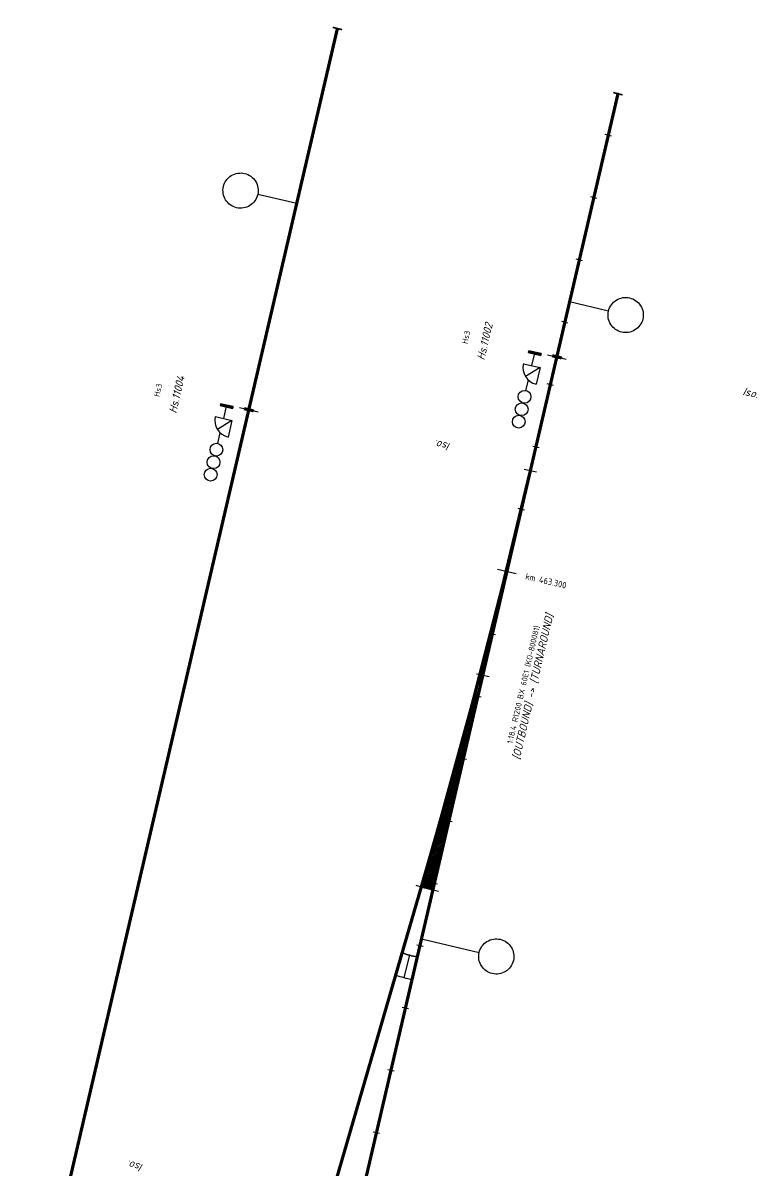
# Model space of a CAD drawing. Header units: metres. Extents: x 3897055 to 3898291, y -5462367 to -5461157.
# Drawn here: x 3897746 to 3897860.7, y -5461335.9 to -5461156.7 of the extents above; entities that cross this region are included whole.
import ezdxf
from ezdxf.enums import TextEntityAlignment as Align

# ---------------------------------------------------------------- set-up
doc = ezdxf.new("R2010")
doc.units = ezdxf.units.M
doc.linetypes.add('RC-SOLID', pattern=[1, 1])
doc.layers.get('0').update_dxf_attribs({"color": 211})
for name, color, linetype in [('JBTFE__INNSETTINGSPUNKT', 62, 'Continuous'), ('JBTFE_ANNOTATIONS_TVDSECTION', 7, 'Continuous'), ('JBTOB__INFO', 4, 'Continuous'), ('JBTOB__KO_SPV', 2, 'Continuous'), ('JBTOB__KO_SPV_KORTSVILLEPARTI_FRA_BK', 62, 'Continuous'), ('JBTOB__KO_SPV_LANGSVILLEPARTI_FRA_BK', 62, 'Continuous'), ('JBTOB__KO_SPV_SENTERLINJER', 62, 'Continuous'), ('JBTOB__NAVN', 2, 'Continuous'), ('JBTOB__SPV_TYPE', 2, 'Continuous'), ('JBTOB_KO_SPV', 2, 'Continuous'), ('JBTSI_SA_SKJ', 2, 'Continuous'), ('JBTSI_SA_SPF', 2, 'Continuous'), ('RC_SYMBOLFRAMES', 7, 'Continuous')]:
    doc.layers.add(name, color=color, linetype=linetype)
for name, color, linetype, true_color in [('JBTFE_ANNOTATIONS_MILEAGE', 2, 'Continuous', 0xffff00), ('JBTOB_KO_SPO', 2, 'Continuous', 0xffff00), ('JBTSI__INFO', 4, 'Continuous', 0x00ffff), ('JBTSI__NAVN', 2, 'Continuous', 0xffff00), ('JBTSI_SA_SIG', 2, 'Continuous', 0xffff00)]:
    doc.layers.add(name, color=color, linetype=linetype, true_color=true_color)
doc.styles.add('ISO', font='iso3098.shx')
doc.styles.add('RC-STANDARD', font='iso3098.shx')

# ---------------------------------------------------------------- blocks, each defined once
blk = doc.blocks.new('NO-BN-2D-JBTOB-CONNECTION-SWITCH-18.40-R1200-H-60E1-BX-2')
at = {"color": 0, "linetype": 'Continuous', "lineweight": -2, "transparency": 16777216}
for p, q in [((-65.19, 0), (-67.05, 1.86)), ((-64.92, 0), (-66.76, 1.84)), ((-64.65, 0), (-66.48, 1.83)), ((-64.38, 0), (-66.19, 1.81)), ((-64.11, 0), (-65.91, 1.8)), ((-66.8, 0), (-67.26, 0.45)), ((-67.07, 0), (-67.26, 0.18)), ((-66.53, 0), (-67.25, 0.72)), ((-65.99, 0), (-67.24, 1.24)), ((-66.26, 0), (-67.24, 0.98)), ((-65.73, 0), (-67.23, 1.5)), ((-65.46, 0), (-67.21, 1.76)), ((-63.84, 0), (-65.62, 1.78)), ((-63.57, 0), (-65.34, 1.77)), ((-63.3, 0), (-65.05, 1.75)), ((-63.03, 0), (-64.77, 1.74)), ((-62.76, 0), (-64.48, 1.72)), ((-62.49, 0), (-64.2, 1.7)), ((-62.22, 0), (-63.91, 1.69)), ((-61.95, 0), (-63.63, 1.67)), ((-61.68, 0), (-63.34, 1.66)), ((-61.41, 0), (-63.06, 1.64)), ((-61.15, 0), (-62.77, 1.63)), ((-60.88, 0), (-62.49, 1.61)), ((-60.61, 0), (-62.2, 1.6)), ((-60.34, 0), (-61.92, 1.58)), ((-60.07, 0), (-61.63, 1.57)), ((-59.8, 0), (-61.35, 1.55)), ((-59.53, 0), (-61.06, 1.53)), ((-59.26, 0), (-60.78, 1.52)), ((-58.99, 0), (-60.49, 1.5)), ((-58.72, 0), (-60.21, 1.49)), ((-58.45, 0), (-59.92, 1.47)), ((-58.18, 0), (-59.64, 1.46)), ((-57.91, 0), (-59.35, 1.44)), ((-57.64, 0), (-59.07, 1.43)), ((-57.37, 0), (-58.78, 1.41)), ((-57.1, 0), (-58.5, 1.4)), ((-56.84, 0), (-58.21, 1.38)), ((-56.57, 0), (-57.93, 1.36)), ((-56.3, 0), (-57.64, 1.35)), ((-56.03, 0), (-57.36, 1.33)), ((-55.76, 0), (-57.08, 1.32)), ((-55.49, 0), (-56.79, 1.3)), ((-55.22, 0), (-56.51, 1.29)), ((-54.95, 0), (-56.22, 1.27)), ((-54.68, 0), (-55.94, 1.26)), ((-54.41, 0), (-55.65, 1.24)), ((-54.14, 0), (-55.37, 1.22)), ((-53.87, 0), (-55.08, 1.21)), ((-53.6, 0), (-54.8, 1.19)), ((-53.33, 0), (-54.51, 1.18)), ((-53.06, 0), (-54.23, 1.16)), ((-52.79, 0), (-53.94, 1.15)), ((-52.52, 0), (-53.66, 1.13)), ((-52.26, 0), (-53.37, 1.12)), ((-51.99, 0), (-53.09, 1.1)), ((-51.72, 0), (-52.8, 1.09)), ((-51.45, 0), (-52.52, 1.07)), ((-51.18, 0), (-52.23, 1.05)), ((-50.91, 0), (-51.95, 1.04)), ((-50.64, 0), (-51.66, 1.02)), ((-50.37, 0), (-51.38, 1.01)), ((-50.1, 0), (-51.09, 0.99)), ((-49.83, 0), (-50.81, 0.98)), ((-49.56, 0), (-50.52, 0.96)), ((-49.29, 0), (-50.24, 0.95)), ((-49.02, 0), (-49.95, 0.93)), ((-48.75, 0), (-49.67, 0.92)), ((-48.48, 0), (-49.38, 0.9)), ((-48.21, 0), (-49.1, 0.88)), ((-47.94, 0), (-48.81, 0.87)), ((-47.68, 0), (-48.53, 0.85)), ((-47.41, 0), (-48.24, 0.84)), ((-47.14, 0), (-47.96, 0.82)), ((-46.87, 0), (-47.67, 0.81)), ((-46.6, 0), (-47.39, 0.79)), ((-46.33, 0), (-47.1, 0.78)), ((-46.06, 0), (-46.82, 0.76)), ((-45.79, 0), (-46.53, 0.74)), ((-45.52, 0), (-46.25, 0.73)), ((-45.25, 0), (-45.96, 0.71)), ((-44.98, 0), (-45.68, 0.7)), ((-44.71, 0), (-45.39, 0.68)), ((-44.44, 0), (-45.11, 0.67)), ((-44.17, 0), (-44.82, 0.65)), ((-43.9, 0), (-44.54, 0.64)), ((-43.63, 0), (-44.26, 0.62)), ((-43.36, 0), (-43.97, 0.61)), ((-43.1, 0), (-43.69, 0.59)), ((-42.83, 0), (-43.4, 0.57)), ((-42.56, 0), (-43.12, 0.56)), ((-42.29, 0), (-42.83, 0.54)), ((-42.02, 0), (-42.55, 0.53)), ((-41.75, 0), (-42.26, 0.51)), ((-41.48, 0), (-41.98, 0.5)), ((-41.21, 0), (-41.69, 0.48)), ((-40.94, 0), (-41.41, 0.47)), ((-40.67, 0), (-41.12, 0.45)), ((-40.4, 0), (-40.84, 0.44)), ((-40.13, 0), (-40.55, 0.42)), ((-39.86, 0), (-40.27, 0.4)), ((-39.59, 0), (-39.98, 0.39)), ((-39.32, 0), (-39.7, 0.37)), ((-39.05, 0), (-39.41, 0.36)), ((-38.78, 0), (-39.13, 0.34)), ((-38.52, 0), (-38.84, 0.33)), ((-38.25, 0), (-38.56, 0.31)), ((-37.98, 0), (-38.27, 0.3)), ((-37.71, 0), (-37.99, 0.28)), ((-37.44, 0), (-37.7, 0.26)), ((-37.17, 0), (-37.42, 0.25)), ((-36.9, 0), (-37.13, 0.23)), ((-36.63, 0), (-36.85, 0.22)), ((-36.36, 0), (-36.56, 0.2)), ((-36.09, 0), (-36.28, 0.19)), ((-35.82, 0), (-35.99, 0.17)), ((-35.55, 0), (-35.71, 0.16)), ((-35.28, 0), (-35.42, 0.14)), ((-35.01, 0), (-35.14, 0.13)), ((-34.74, 0), (-34.85, 0.11)), ((-34.47, 0), (-34.57, 0.09)), ((-34.2, 0), (-34.28, 0.08)), ((-33.94, 0), (-34, 0.06)), ((-33.67, 0), (-33.71, 0.05)), ((-33.4, 0), (-33.43, 0.03)), ((-33.13, 0), (-33.14, 0.02)), ((-32.86, 0), (-32.86, 0))]:
    blk.add_line(p, q, dxfattribs=at)
at = {"color": 0, "linetype": 'ByBlock', "lineweight": -2, "transparency": 16777216}
for p, q in [((-32.83, 1), (-32.83, -1)), ((0, 0), (-32.83, 0)), ((0, 1), (0, -1))]:
    blk.add_line(p, q, dxfattribs=at)
at = {"color": 0, "linetype": 'ByBlock', "lineweight": -2, "transparency": 16777216, "flags": 128}
for points in [[(-32.83, 0), (-67.26, 0, -0.013574), (-67.21, 1.87)], [(-67.26, 0, -0.013574), (-67.21, 1.87), (-67.21, 1.87, 0.013574), (-67.26, 0)]]:
    blk.add_lwpolyline(points, format="xyb", close=True, dxfattribs=at)
at = {"color": 0, "linetype": 'ByBlock', "lineweight": -2, "transparency": 16777216}
for start, end in [(175.3892, 180), (180, 181.5)]:
    blk.add_arc((-32.83, 0), 34.43, start, end, dxfattribs=at)
at = {"layer": 'JBTOB__KO_SPV_KORTSVILLEPARTI_FRA_BK', "linetype": 'ByBlock', "lineweight": -2, "transparency": 16777216}
blk.add_line((-78.02, 1.23), (-81.62, 1.32), dxfattribs=at)
at = {"layer": 'JBTOB__KO_SPV_KORTSVILLEPARTI_FRA_BK', "linetype": 'ByBlock', "lineweight": -2, "transparency": 16777216, "flags": 128}
blk.add_lwpolyline([(-78.04, 0, -0.013574), (-77.97, 2.45), (-81.57, 2.65, 0.013574), (-81.64, 0)], format="xyb", close=True, dxfattribs=at)
at = {"layer": 'JBTOB__KO_SPV_LANGSVILLEPARTI_FRA_BK', "linetype": 'ByBlock', "lineweight": -2, "transparency": 16777216, "flags": 128}
blk.add_lwpolyline([(-67.26, 0, -0.013574), (-67.21, 1.87), (-77.97, 2.45, 0.013574), (-78.04, 0)], format="xyb", close=True, dxfattribs=at)
at = {"layer": 'JBTOB__KO_SPV_SENTERLINJER', "linetype": 'ByBlock', "lineweight": -2, "transparency": 16777216, "flags": 128}
blk.add_lwpolyline([(0, 0, -0.013897), (-67.21, 1.87), (-67.21, 1.87)], format="xyb", dxfattribs=at)
blk.add_lwpolyline([(0, 0), (-67.26, 0)], dxfattribs=at)
blk = doc.blocks.new('*Z8')
at = {"layer": 'JBTOB__KO_SPV', "color": 0, "linetype": 'ByBlock', "lineweight": -2, "transparency": 16777216}
blk.add_blockref('NO-BN-2D-JBTOB-CONNECTION-SWITCH-18.40-R1200-H-60E1-BX-2', (0, 0), dxfattribs=at)
at = {"layer": 'JBTOB__INFO', "color": 0, "linetype": 'ByBlock', "lineweight": -2, "transparency": 16777216, "style": 'ISO'}
blk.add_attdef('OBJEKTINFO', text='', height=0.9, dxfattribs=at).set_placement((-32.829, -11), align=Align.MIDDLE_CENTER)
at = {"layer": 'JBTOB__NAVN', "color": 0, "linetype": 'ByBlock', "lineweight": -2, "transparency": 16777216, "style": 'ISO', "oblique": 15}
blk.add_attdef('OBJEKTNAVN', text='', height=1.25, dxfattribs=at).set_placement((-32.829, -8), align=Align.MIDDLE_CENTER)
at = {"layer": 'JBTOB__SPV_TYPE', "color": 0, "linetype": 'ByBlock', "lineweight": -2, "transparency": 16777216, "style": 'ISO'}
blk.add_attdef('BETEGNELSE', text='', height=0.9, dxfattribs=at).set_placement((-32.829, -6.5), align=Align.MIDDLE_CENTER)
blk = doc.blocks.new('NO-BN-2D-JBTSI-TOGDETEKSJON-EN-STREK-ISOLERT-SKJOET')
at = {"color": 0, "linetype": 'ByBlock', "lineweight": -2, "transparency": 16777216}
blk.add_line((0, -2.25), (0, 0.75), dxfattribs=at)
blk = doc.blocks.new('NO-BN-2D-INSERTION-POINT')
at = {"layer": 'JBTFE__INNSETTINGSPUNKT', "linetype": 'ByBlock', "lineweight": -2, "transparency": 16777216}
for p, q in [((-0.05, 0), (0.05, 0)), ((0, -0.05), (0, 0.05))]:
    blk.add_line(p, q, dxfattribs=at)
blk.add_circle((0, 0), 0.05, dxfattribs=at)
blk = doc.blocks.new('*Z31')
at = {"color": 0, "linetype": 'ByBlock', "lineweight": -2, "transparency": 16777216}
for name in ['NO-BN-2D-INSERTION-POINT', 'NO-BN-2D-JBTSI-TOGDETEKSJON-EN-STREK-ISOLERT-SKJOET']:
    blk.add_blockref(name, (0, 0), dxfattribs=at)
at = {"layer": 'JBTSI__INFO', "color": 0, "linetype": 'ByBlock', "lineweight": -2, "transparency": 16777216, "style": 'ISO'}
blk.add_attdef('OBJEKTINFO', text='', height=0.9, rotation=270, dxfattribs=at).set_placement((-1.4, 30), align=Align.MIDDLE_CENTER)
at = {"layer": 'JBTSI__NAVN', "color": 0, "linetype": 'ByBlock', "lineweight": -2, "transparency": 16777216, "style": 'ISO', "oblique": 15}
blk.add_attdef('OBJEKTNAVN', text='', height=1.25, rotation=270, dxfattribs=at).set_placement((1.4, 30), align=Align.MIDDLE_CENTER)
blk = doc.blocks.new('*Z32')
at = {"color": 0, "linetype": 'ByBlock', "lineweight": -2, "transparency": 16777216, "rotation": 179.9999999996297}
blk.add_blockref('NO-BN-2D-JBTSI-TOGDETEKSJON-EN-STREK-ISOLERT-SKJOET', (0, 0), dxfattribs=at)
at = {"color": 0, "linetype": 'ByBlock', "lineweight": -2, "transparency": 16777216}
blk.add_blockref('NO-BN-2D-INSERTION-POINT', (0, 0), dxfattribs=at)
at = {"layer": 'JBTSI__INFO', "color": 0, "linetype": 'ByBlock', "lineweight": -2, "transparency": 16777216, "style": 'ISO'}
blk.add_attdef('OBJEKTINFO', text='', height=0.9, rotation=270, dxfattribs=at).set_placement((-1.4, -30), align=Align.MIDDLE_CENTER)
at = {"layer": 'JBTSI__NAVN', "color": 0, "linetype": 'ByBlock', "lineweight": -2, "transparency": 16777216, "style": 'ISO', "oblique": 15}
blk.add_attdef('OBJEKTNAVN', text='', height=1.25, rotation=270, dxfattribs=at).set_placement((1.4, -30), align=Align.MIDDLE_CENTER)
blk = doc.blocks.new('*Z33')
at = {"color": 0, "linetype": 'ByBlock', "lineweight": -2, "transparency": 16777216, "rotation": 179.9999999997399}
blk.add_blockref('NO-BN-2D-JBTSI-TOGDETEKSJON-EN-STREK-ISOLERT-SKJOET', (0, 0), dxfattribs=at)
at = {"color": 0, "linetype": 'ByBlock', "lineweight": -2, "transparency": 16777216}
blk.add_blockref('NO-BN-2D-INSERTION-POINT', (0, 0), dxfattribs=at)
at = {"layer": 'JBTSI__INFO', "color": 0, "linetype": 'ByBlock', "lineweight": -2, "transparency": 16777216, "style": 'ISO'}
blk.add_attdef('OBJEKTINFO', text='', height=0.9, rotation=270, dxfattribs=at).set_placement((-1.4, -30), align=Align.MIDDLE_CENTER)
at = {"layer": 'JBTSI__NAVN', "color": 0, "linetype": 'ByBlock', "lineweight": -2, "transparency": 16777216, "style": 'ISO', "oblique": 15}
blk.add_attdef('OBJEKTNAVN', text='', height=1.25, rotation=270, dxfattribs=at).set_placement((1.4, -30), align=Align.MIDDLE_CENTER)
blk = doc.blocks.new('*Z52')
at = {"layer": 'RC_SYMBOLFRAMES', "color": 0, "linetype": 'Continuous', "transparency": 16777216}
blk.add_lwpolyline([(-0.01, 2.75, -0.414214), (2.74, 0), (2.74, 0, -0.414214), (-0.01, -2.75, -0.414214), (-2.76, 0), (-2.76, 0, -0.414214), (-0.01, 2.75)], format="xyb", close=True, dxfattribs=at)
blk.add_lwpolyline([(0, -9), (-0.01, -2.75)], dxfattribs=at)
at = {"layer": 'JBTSI__INFO', "color": 0, "linetype": 'ByBlock', "lineweight": -2, "transparency": 16777216, "style": 'ISO'}
blk.add_attdef('OBJEKTINFO', text='', height=0.9, rotation=270, dxfattribs=at).set_placement((-1.4, 30), align=Align.MIDDLE_CENTER)
at = {"layer": 'JBTSI__NAVN', "color": 0, "linetype": 'ByBlock', "lineweight": -2, "transparency": 16777216, "style": 'ISO', "oblique": 15}
blk.add_attdef('OBJEKTNAVN', text='', height=1.25, rotation=270, dxfattribs=at).set_placement((1.4, 30), align=Align.MIDDLE_CENTER)
blk = doc.blocks.new('*Z53')
at = {"layer": 'RC_SYMBOLFRAMES', "color": 0, "linetype": 'Continuous', "transparency": 16777216}
blk.add_lwpolyline([(0, 9), (-0.05, 2.75)], dxfattribs=at)
blk.add_lwpolyline([(-0.08, 2.75, -0.414214), (2.67, 0), (2.67, 0, -0.414214), (-0.08, -2.75, -0.414214), (-2.83, 0), (-2.83, 0, -0.414214), (-0.08, 2.75)], format="xyb", close=True, dxfattribs=at)
at = {"layer": 'JBTSI__INFO', "color": 0, "linetype": 'ByBlock', "lineweight": -2, "transparency": 16777216, "style": 'ISO'}
blk.add_attdef('OBJEKTINFO', text='', height=0.9, rotation=270, dxfattribs=at).set_placement((-1.4, -30), align=Align.MIDDLE_CENTER)
at = {"layer": 'JBTSI__NAVN', "color": 0, "linetype": 'ByBlock', "lineweight": -2, "transparency": 16777216, "style": 'ISO', "oblique": 15}
blk.add_attdef('OBJEKTNAVN', text='', height=1.25, rotation=270, dxfattribs=at).set_placement((1.4, -30), align=Align.MIDDLE_CENTER)
blk = doc.blocks.new('*Z58', base_point=(304770.23, 6702976.87))
at = {"color": 0}
for p, q in [((304397.55, 6702710.48), (304398.18, 6702709.7)), ((304389.76, 6702704.21), (304390.38, 6702703.43)), ((304381.96, 6702697.95), (304382.59, 6702697.17)), ((304374.17, 6702691.68), (304374.8, 6702690.9)), ((304366.38, 6702685.42), (304367, 6702684.64)), ((304358.58, 6702679.15), (304359.21, 6702678.37)), ((304350.79, 6702672.88), (304351.42, 6702672.11)), ((304343, 6702666.62), (304343.62, 6702665.84)), ((304335.2, 6702660.35), (304335.83, 6702659.57)), ((304326.78, 6702654.87), (304328.66, 6702652.53)), ((304319.62, 6702647.82), (304320.24, 6702647.04)), ((304311.82, 6702641.56), (304312.45, 6702640.78)), ((304304.03, 6702635.29), (304304.66, 6702634.51)), ((304296.24, 6702629.02), (304296.86, 6702628.24)), ((304288.44, 6702622.76), (304289.07, 6702621.98)), ((304280.65, 6702616.49), (304281.28, 6702615.71)), ((304272.86, 6702610.23), (304273.48, 6702609.45))]:
    blk.add_line(p, q, dxfattribs=at)
at = {"color": 0, "insert": (304325.84, 6702656.04), "char_height": 1, "attachment_point": 4, "rotation": 128.7992, "style": 'RC-STANDARD'}
blk.add_mtext('km 463.300', dxfattribs=at)
blk = doc.blocks.new('NO-BN-2D-JBTSI-SIGNAL-20-HS3-DS')
at = {"color": 0, "linetype": 'ByBlock', "lineweight": -2, "transparency": 16777216}
for p, q in [((0, 6), (0, 4.31)), ((-1.33, 2), (-1.33, 4.67)), ((-1.33, 2), (0.55, 3.89)), ((1.33, 2), (-1.33, 2)), ((0, 2), (0, 0))]:
    blk.add_line(p, q, dxfattribs=at)
at = {"color": 0, "linetype": 'Continuous', "lineweight": -2, "transparency": 16777216}
for p, q in [((-0.71, -0.15), (-1, 0.14)), ((-0.76, -0.15), (-1, 0.09)), ((-0.8, -0.15), (-1, 0.05)), ((-0.85, -0.15), (-1, 0)), ((-0.67, -0.15), (-0.97, 0.15)), ((-0.62, -0.15), (-0.92, 0.15)), ((-0.58, -0.15), (-0.88, 0.15)), ((-0.53, -0.15), (-0.83, 0.15)), ((-0.49, -0.15), (-0.79, 0.15)), ((-0.44, -0.15), (-0.74, 0.15)), ((-0.4, -0.15), (-0.7, 0.15)), ((-0.35, -0.15), (-0.65, 0.15)), ((-0.31, -0.15), (-0.61, 0.15)), ((-0.26, -0.15), (-0.56, 0.15)), ((-0.22, -0.15), (-0.52, 0.15)), ((-0.17, -0.15), (-0.47, 0.15)), ((-0.13, -0.15), (-0.43, 0.15)), ((-0.08, -0.15), (-0.38, 0.15)), ((-0.04, -0.15), (-0.34, 0.15)), ((0.01, -0.15), (-0.29, 0.15)), ((0.05, -0.15), (-0.25, 0.15)), ((0.1, -0.15), (-0.2, 0.15)), ((0.14, -0.15), (-0.16, 0.15)), ((0.18, -0.15), (-0.12, 0.15)), ((0.23, -0.15), (-0.07, 0.15)), ((0.27, -0.15), (-0.03, 0.15)), ((0.32, -0.15), (0.02, 0.15)), ((0.36, -0.15), (0.06, 0.15)), ((0.41, -0.15), (0.11, 0.15)), ((0.45, -0.15), (0.15, 0.15)), ((0.5, -0.15), (0.2, 0.15)), ((0.54, -0.15), (0.24, 0.15)), ((0.59, -0.15), (0.29, 0.15)), ((0.63, -0.15), (0.33, 0.15)), ((0.68, -0.15), (0.38, 0.15)), ((0.72, -0.15), (0.42, 0.15)), ((0.77, -0.15), (0.47, 0.15)), ((0.81, -0.15), (0.51, 0.15)), ((0.86, -0.15), (0.56, 0.15)), ((0.9, -0.15), (0.6, 0.15)), ((0.95, -0.15), (0.65, 0.15)), ((0.99, -0.15), (0.69, 0.15)), ((1, -0.11), (0.74, 0.15)), ((1, -0.07), (0.78, 0.15)), ((1, -0.02), (0.83, 0.15)), ((1, 0.02), (0.87, 0.15)), ((1, 0.07), (0.92, 0.15)), ((1, 0.11), (0.96, 0.15)), ((-0.89, -0.15), (-1, -0.04)), ((-0.94, -0.15), (-1, -0.09)), ((-0.98, -0.15), (-1, -0.13))]:
    blk.add_line(p, q, dxfattribs=at)
at = {"color": 0, "linetype": 'ByBlock', "lineweight": -2, "transparency": 16777216}
blk.add_lwpolyline([(1, -0.15), (1, 0.15), (-1, 0.15), (-1, -0.15)], close=True, dxfattribs=at)
for centre in [(0, 11), (0, 9), (0, 7)]:
    blk.add_circle(centre, 1, dxfattribs=at)
blk.add_arc((-1.33, 2), 2.67, 0, 90, dxfattribs=at)
blk = doc.blocks.new('*Z65')
at = {"color": 0, "linetype": 'ByBlock', "lineweight": -2, "transparency": 16777216, "rotation": 89.99999999962962}
blk.add_blockref('NO-BN-2D-JBTSI-SIGNAL-20-HS3-DS', (0, 0), dxfattribs=at)
at = {"color": 0, "linetype": 'ByBlock', "lineweight": -2, "transparency": 16777216}
blk.add_blockref('NO-BN-2D-INSERTION-POINT', (0, 0), dxfattribs=at)
at = {"layer": 'JBTSI__INFO', "color": 0, "linetype": 'ByBlock', "lineweight": -2, "transparency": 16777216, "style": 'ISO'}
blk.add_attdef('OBJEKTINFO', text='', height=0.9, dxfattribs=at).set_placement((0, 11), align=Align.MIDDLE_CENTER)
at = {"layer": 'JBTSI__NAVN', "color": 0, "linetype": 'ByBlock', "lineweight": -2, "transparency": 16777216, "style": 'ISO', "oblique": 15}
blk.add_attdef('OBJEKTNAVN', text='', height=1.25, dxfattribs=at).set_placement((0, 8), align=Align.MIDDLE_CENTER)
blk = doc.blocks.new('*Z66')
at = {"color": 0, "linetype": 'ByBlock', "lineweight": -2, "transparency": 16777216, "rotation": 89.99999999973981}
blk.add_blockref('NO-BN-2D-JBTSI-SIGNAL-20-HS3-DS', (0, 0), dxfattribs=at)
at = {"color": 0, "linetype": 'ByBlock', "lineweight": -2, "transparency": 16777216}
blk.add_blockref('NO-BN-2D-INSERTION-POINT', (0, 0), dxfattribs=at)
at = {"layer": 'JBTSI__INFO', "color": 0, "linetype": 'ByBlock', "lineweight": -2, "transparency": 16777216, "style": 'ISO'}
blk.add_attdef('OBJEKTINFO', text='', height=0.9, dxfattribs=at).set_placement((0, 11), align=Align.MIDDLE_CENTER)
at = {"layer": 'JBTSI__NAVN', "color": 0, "linetype": 'ByBlock', "lineweight": -2, "transparency": 16777216, "style": 'ISO', "oblique": 15}
blk.add_attdef('OBJEKTNAVN', text='', height=1.25, dxfattribs=at).set_placement((0, 8), align=Align.MIDDLE_CENTER)
blk = doc.blocks.new('*Z94')
at = {"layer": 'RC_SYMBOLFRAMES', "color": 0, "linetype": 'Continuous', "transparency": 16777216}
blk.add_lwpolyline([(0, 12), (-0.02, 2.75)], dxfattribs=at)
blk.add_lwpolyline([(-0.03, 2.75, -0.414214), (2.72, 0), (2.72, 0, -0.414214), (-0.03, -2.75, -0.414214), (-2.78, 0), (-2.78, 0, -0.414214), (-0.03, 2.75)], format="xyb", close=True, dxfattribs=at)
at = {"layer": 'JBTSI__INFO', "linetype": 'ByBlock', "lineweight": -2, "transparency": 16777216, "style": 'ISO'}
blk.add_attdef('OBJEKTINFO', text='', height=0.9, rotation=270, dxfattribs=at).set_placement((-1.4, -30), align=Align.MIDDLE_CENTER)
at = {"layer": 'JBTSI__NAVN', "color": 0, "linetype": 'ByBlock', "lineweight": -2, "transparency": 16777216, "style": 'ISO', "oblique": 15}
blk.add_attdef('OBJEKTNAVN', text='', height=1.25, rotation=270, dxfattribs=at).set_placement((1.4, -30), align=Align.MIDDLE_CENTER)
blk = doc.blocks.new('*Z164', base_point=(3897661.26, -5461761.94))
at = {"color": 8, "linetype": 'RC-SOLID', "ltscale": 5, "true_color": 0x808080, "transparency": 33554687, "const_width": 0.5, "flags": 128}
for points in [[(3897788.79, -5461184.89), (3897795.18, -5461157.42)], [(3897781.31, -5461217.09), (3897788.79, -5461184.89)], [(3897808.29, -5461299.75), (3897829.43, -5461208.83)], [(3897808.29, -5461299.75), (3897825.3, -5461226.58)], [(3897797.47, -5461346.31), (3897808.29, -5461299.75)]]:
    blk.add_lwpolyline(points, dxfattribs=at)
at = {"color": 8, "linetype": 'RC-SOLID', "ltscale": 15, "true_color": 0x808080, "transparency": 33554687, "const_width": 1.5, "flags": 128}
for points in [[(3897795.12, -5461157.66), (3897795.18, -5461157.42)], [(3897829.37, -5461209.07), (3897829.48, -5461208.58)], [(3897781.25, -5461217.33), (3897781.36, -5461216.85)]]:
    blk.add_lwpolyline(points, dxfattribs=at)
at = {"color": 5, "linetype": 'RC-SOLID', "ltscale": 15, "true_color": 0x0000ff, "transparency": 33554687, "const_width": 1.5, "flags": 128}
for points in [[(3897838.95, -5461167.85), (3897839.01, -5461167.61)], [(3897829.37, -5461209.07), (3897829.48, -5461208.58)], [(3897781.25, -5461217.33), (3897781.36, -5461216.85)]]:
    blk.add_lwpolyline(points, dxfattribs=at)
at = {"color": 5, "linetype": 'RC-SOLID', "ltscale": 5, "true_color": 0x0000ff, "transparency": 33554687, "const_width": 0.5, "flags": 128}
for points in [[(3897831.44, -5461200.18), (3897839.01, -5461167.61)], [(3897829.43, -5461208.83), (3897831.44, -5461200.18)], [(3897740.03, -5461394.68), (3897781.31, -5461217.09)]]:
    blk.add_lwpolyline(points, dxfattribs=at)
at = {"color": 8, "linetype": 'RC-SOLID', "ltscale": 5, "true_color": 0x808080, "transparency": 33554687, "const_width": 0.5, "flags": 128}
blk.add_lwpolyline([(3897792.7, -5461345.19), (3897806.31, -5461298.32, 0.000208), (3897807.99, -5461292.56, 0.000625), (3897809.65, -5461286.8, 0.001042), (3897811.29, -5461281.03, 0.011715), (3897825.3, -5461226.58, 0.011715)], format="xyb", dxfattribs=at)

msp = doc.modelspace()

# ---------------------------------------------------------------- linework, layer by layer
at = {"layer": 'JBTOB_KO_SPO', "flags": 128}
for points in [[(3897483.52, -5462354.19), (3897483.72, -5462353.79, 0.000161), (3897487.66, -5462345.98, 0.000483), (3897491.6, -5462338.16, 0.000804), (3897495.51, -5462330.33, 0.001126), (3897499.39, -5462322.49, 0.001448), (3897503.23, -5462314.63, 0.001769), (3897507.02, -5462306.75, 0.002091), (3897510.75, -5462298.83, 0.002413), (3897514.41, -5462290.88, 0.039252), (3897559.86, -5462165.62, 0.002413), (3897562.14, -5462157.17, 0.002091), (3897564.36, -5462148.71, 0.001769), (3897566.5, -5462140.23, 0.001448), (3897568.6, -5462131.73, 0.001126), (3897570.64, -5462123.22, 0.000804), (3897572.66, -5462114.71, 0.000483), (3897574.65, -5462106.19, 0.000161), (3897576.64, -5462097.67), (3897795.18, -5461157.42)], [(3897507.8, -5462366.45), (3897548.7, -5462285.46, 0.000173), (3897552.7, -5462277.53, 0.000519), (3897556.7, -5462269.59, 0.000865), (3897560.67, -5462261.63, 0.00121), (3897564.61, -5462253.67, 0.001556), (3897568.5, -5462245.68, 0.001902), (3897572.34, -5462237.66, 0.002248), (3897576.12, -5462229.61, 0.002594), (3897579.81, -5462221.53, 0.002939), (3897583.42, -5462213.4, 0.034623), (3897616.58, -5462120.37, 0.002973), (3897618.99, -5462111.55, 0.002515), (3897621.31, -5462102.71, 0.002058), (3897623.54, -5462093.84, 0.001601), (3897625.71, -5462084.96, 0.001143), (3897627.83, -5462076.07, 0.000686), (3897629.92, -5462067.17, 0.000229), (3897631.99, -5462058.26), (3897839.01, -5461167.61)], [(3897673.7, -5461703.25, -0.013789), (3897690.65, -5461645, -0.001809), (3897693.3, -5461636.85, -0.001531), (3897696, -5461628.72, -0.001252), (3897698.76, -5461620.6, -0.000974), (3897701.54, -5461612.5, -0.000696), (3897704.36, -5461604.4, -0.000417), (3897707.19, -5461596.31, -0.000139), (3897710.03, -5461588.22), (3897764.5, -5461433.29, 0.000278), (3897767.15, -5461425.74, 0.000833), (3897769.79, -5461418.18, 0.001389), (3897772.39, -5461410.62, 0.008834), (3897785.34, -5461370.24, 0.001389), (3897787.62, -5461362.58, 0.000833), (3897789.87, -5461354.9, 0.000278), (3897792.11, -5461347.22), (3897806.31, -5461298.32, 0.000208), (3897807.99, -5461292.56, 0.000625), (3897809.65, -5461286.8, 0.001042), (3897811.29, -5461281.03, 0.011715), (3897825.3, -5461226.58)]]:
    msp.add_lwpolyline(points, format="xyb", dxfattribs=at)

# ---------------------------------------------------------------- block references
at = {"layer": 'JBTFE_ANNOTATIONS_MILEAGE', "rotation": 218.1160499203668}
msp.add_blockref('*Z58', (3897672.96, -5461769.8), dxfattribs=at)
at = {"layer": 'JBTFE_ANNOTATIONS_TVDSECTION'}
msp.add_blockref('*Z164', (3897661.26, -5461761.94), dxfattribs=at)
at = {"layer": 'JBTOB_KO_SPV'}
ref = msp.add_blockref('*Z8', (3897825.3, -5461226.58, 18.44), dxfattribs=dict(at, rotation=76.91521332112706))
ref.add_attrib('OBJEKTNAVN', '[OUTBOUND] -> [TURNAROUND]', dxfattribs={"layer": 'JBTOB__NAVN', "color": 0, "linetype": 'ByBlock', "lineweight": -2, "transparency": 16777216, "height": 1.25, "rotation": 76.9152, "style": 'RC-STANDARD', "oblique": 15}).set_placement((3897825.66, -5461260.36, 18.44), align=Align.MIDDLE_CENTER)
ref.add_attrib('BETEGNELSE', '1:18.4 R1200 BX 60E1 (KO-800081)', dxfattribs={"layer": 'JBTOB__SPV_TYPE', "color": 0, "linetype": 'ByBlock', "lineweight": -2, "transparency": 16777216, "height": 0.9, "rotation": 76.9152, "style": 'RC-STANDARD'}).set_placement((3897824.2, -5461260.02, 18.44), align=Align.MIDDLE_CENTER)
at = {"layer": 'JBTSI_SA_SIG'}
ref = msp.add_blockref('*Z65', (3897825.97, -5461208.25, 18.6), dxfattribs=dict(at, rotation=76.91521332112708))
ref.add_attrib('OBJEKTNAVN', 'Hs.11002', dxfattribs={"layer": 'JBTSI__NAVN', "color": 0, "linetype": 'ByBlock', "lineweight": -2, "transparency": 16777216, "height": 1.25, "rotation": 76.9152, "style": 'RC-STANDARD', "oblique": 15}).set_placement((3897818.17, -5461206.44, 18.6), align=Align.MIDDLE_CENTER)
ref.add_attrib('OBJEKTINFO', 'Hs3', dxfattribs={"layer": 'JBTSI__INFO', "color": 0, "linetype": 'ByBlock', "lineweight": -2, "transparency": 16777216, "height": 0.9, "rotation": 76.9152, "style": 'RC-STANDARD'}).set_placement((3897815.25, -5461205.76, 18.6), align=Align.MIDDLE_CENTER)
ref = msp.add_blockref('*Z66', (3897777.84, -5461216.52, 18.24), dxfattribs=dict(at, rotation=76.9152078139008))
ref.add_attrib('OBJEKTNAVN', 'Hs.11004', dxfattribs={"layer": 'JBTSI__NAVN', "color": 0, "linetype": 'ByBlock', "lineweight": -2, "transparency": 16777216, "height": 1.25, "rotation": 76.9152, "style": 'RC-STANDARD', "oblique": 15}).set_placement((3897770.05, -5461214.71, 18.24), align=Align.MIDDLE_CENTER)
ref.add_attrib('OBJEKTINFO', 'Hs3', dxfattribs={"layer": 'JBTSI__INFO', "color": 0, "linetype": 'ByBlock', "lineweight": -2, "transparency": 16777216, "height": 0.9, "rotation": 76.9152, "style": 'RC-STANDARD'}).set_placement((3897767.13, -5461214.03, 18.24), align=Align.MIDDLE_CENTER)
at = {"layer": 'JBTSI_SA_SKJ'}
ref = msp.add_blockref('*Z32', (3897830.16, -5461209, 18.6), dxfattribs=dict(at, rotation=76.91521332112706))
ref.add_attrib('OBJEKTNAVN', 'Iso.', dxfattribs={"layer": 'JBTOB__NAVN', "color": 0, "linetype": 'ByBlock', "lineweight": -2, "transparency": 16777216, "height": 1.25, "rotation": 346.9152, "style": 'RC-STANDARD', "oblique": 15}).set_placement((3897859.7, -5461214.42, 18.6), align=Align.MIDDLE_CENTER)
ref = msp.add_blockref('*Z33', (3897782.04, -5461217.26, 18.24), dxfattribs=dict(at, rotation=76.91520781390071))
ref.add_attrib('OBJEKTNAVN', 'Iso.', dxfattribs={"layer": 'JBTOB__NAVN', "color": 0, "linetype": 'ByBlock', "lineweight": -2, "transparency": 16777216, "height": 1.25, "rotation": 166.9152, "style": 'RC-STANDARD', "oblique": 15}).set_placement((3897811.57, -5461222.69, 18.24), align=Align.MIDDLE_CENTER)
ref = msp.add_blockref('*Z31', (3897791.98, -5461344.99, 17.34), dxfattribs=dict(at, rotation=73.8004378785407))
ref.add_attrib('OBJEKTNAVN', 'Iso.', dxfattribs={"layer": 'JBTOB__NAVN', "color": 0, "linetype": 'ByBlock', "lineweight": -2, "transparency": 16777216, "height": 1.25, "rotation": 163.8004, "style": 'RC-STANDARD', "oblique": 15}).set_placement((3897763.56, -5461335.27, 17.34), align=Align.MIDDLE_CENTER)
at = {"layer": 'JBTSI_SA_SPF'}
for name, p, rotation in [('*Z52', (3897780.03, -5461182.85, 18.53), 76.91520781390071), ('*Z53', (3897840.2, -5461202.22, 18.68), 76.91521332112706), ('*Z94', (3897819.98, -5461302.47, 17.77), 76.91521332112706)]:
    msp.add_blockref(name, p, dxfattribs=dict(at, rotation=rotation))

doc.saveas('drawing.dxf')
